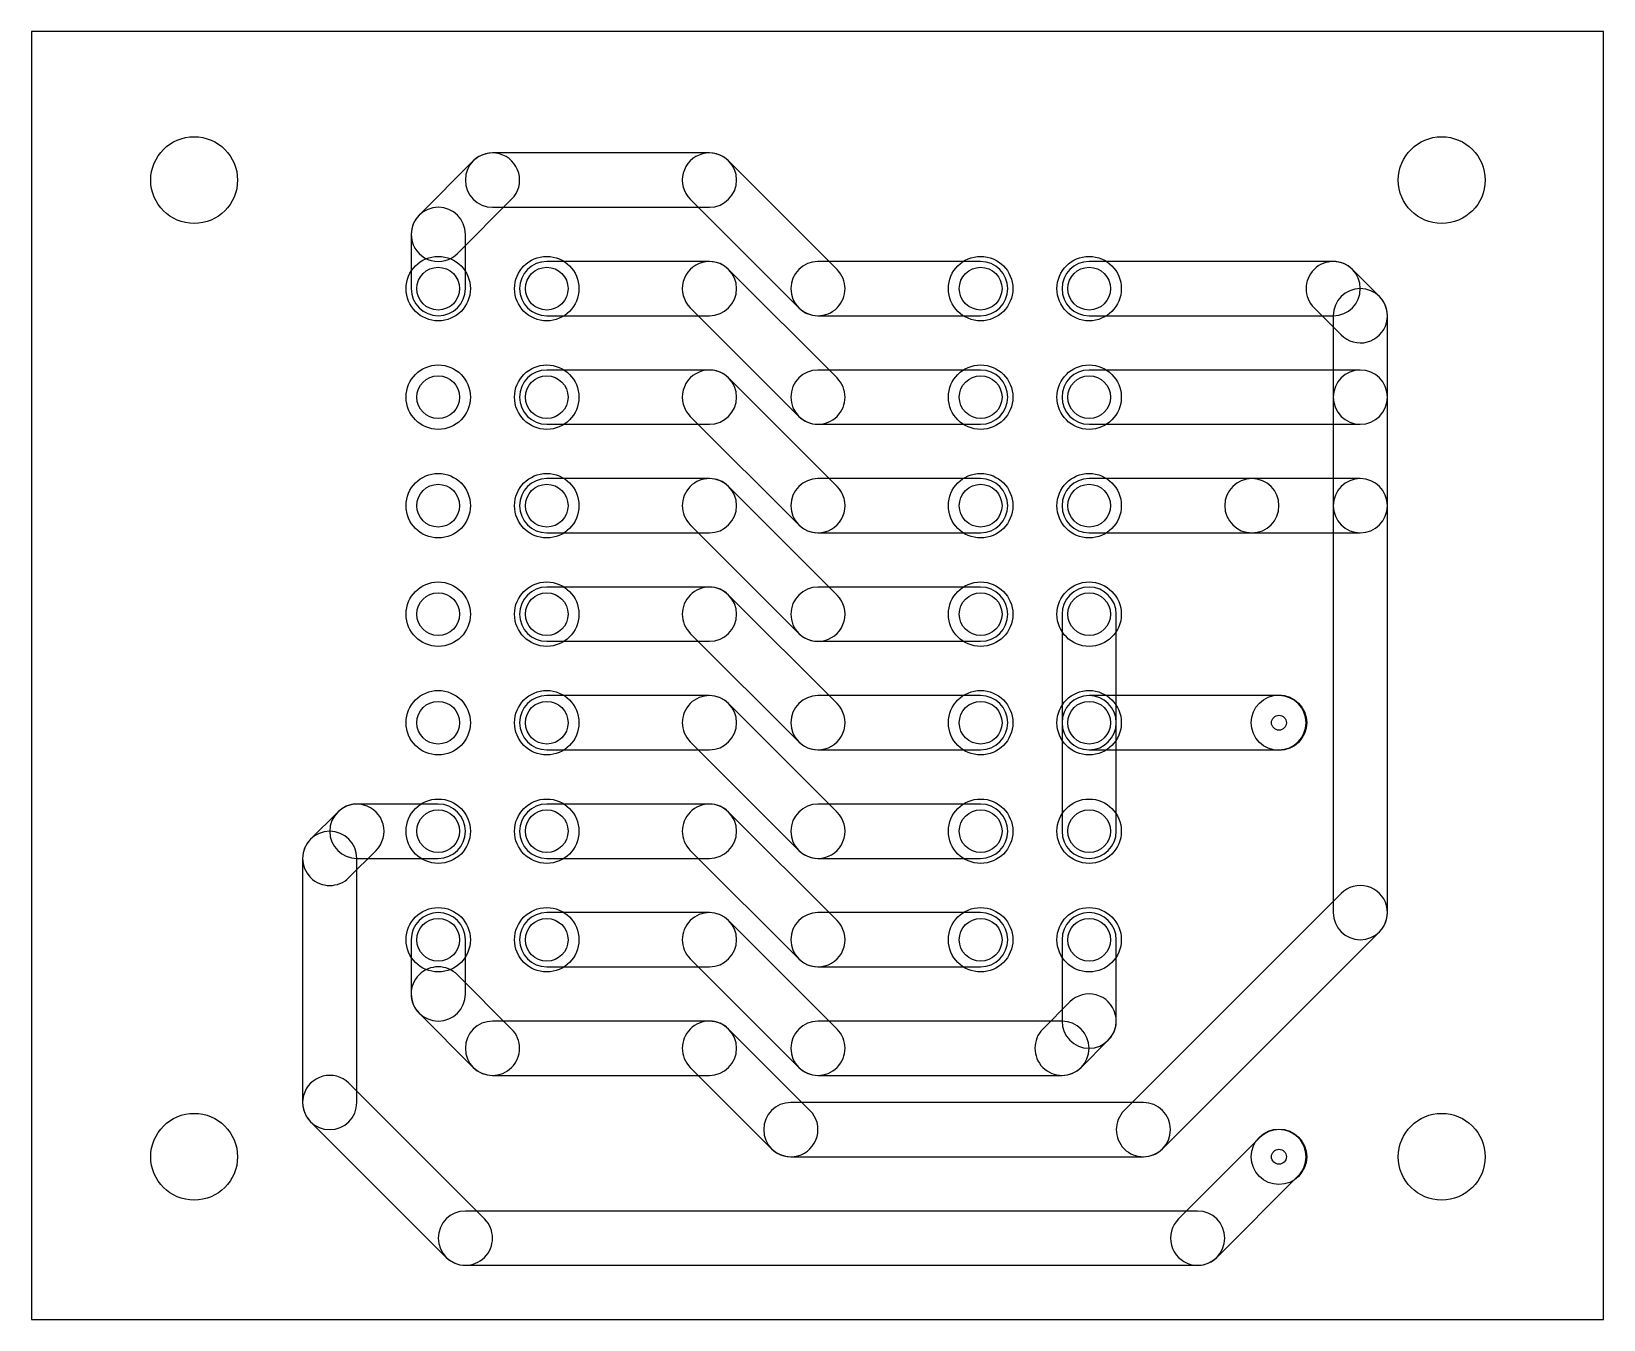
# Model space of a CAD drawing. Extents: x 0 to 36.8, y 0 to 30.1.
import ezdxf

# ---------------------------------------------------------------- set-up
doc = ezdxf.new("R2010")
doc.units = 0
for name, color, linetype in [('16', 132, 'CONTINUOUS'), ('17', 110, 'CONTINUOUS'), ('18', 110, 'CONTINUOUS'), ('20', 31, 'CONTINUOUS'), ('44', 253, 'CONTINUOUS')]:
    doc.layers.add(name, color=color, linetype=linetype)

# ---------------------------------------------------------------- blocks, each defined once
blk = doc.blocks.new('ROUNDP')
blk.add_circle((0, 0), 0.5)
blk = doc.blocks.new('ROUNDV')
blk.add_circle((0, 0), 0.5)

msp = doc.modelspace()

# ---------------------------------------------------------------- linework, layer by layer
at = {"layer": '16'}
for points in [[(9.974, 24.951), (11.244, 26.221, 1), (10.346, 27.119), (9.076, 25.849, 1)], [(10.795, 26.035), (15.875, 26.035, 1), (15.875, 27.305), (10.795, 27.305, 1)], [(15.426, 26.221), (17.966, 23.681, 1), (18.864, 24.579), (16.324, 27.119, 1)], [(10.16, 24.13), (10.16, 25.4, 1), (8.89, 25.4), (8.89, 24.13, 1)], [(12.065, 23.495), (15.875, 23.495, 1), (15.875, 24.765), (12.065, 24.765, 1)], [(15.426, 23.681), (17.966, 21.141, 1), (18.864, 22.039), (16.324, 24.579, 1)], [(18.415, 23.495), (22.225, 23.495, 1), (22.225, 24.765), (18.415, 24.765, 1)], [(30.48, 24.765), (24.765, 24.765, 1), (24.765, 23.495), (30.48, 23.495, 1)], [(31.564, 23.944), (30.929, 24.579, 1), (30.031, 23.681), (30.666, 23.046, 1)], [(31.75, 21.59), (31.75, 23.495, 1), (30.48, 23.495), (30.48, 21.59, 1)], [(12.065, 20.955), (15.875, 20.955, 1), (15.875, 22.225), (12.065, 22.225, 1)], [(15.426, 21.141), (17.966, 18.601, 1), (18.864, 19.499), (16.324, 22.039, 1)], [(18.415, 20.955), (22.225, 20.955, 1), (22.225, 22.225), (18.415, 22.225, 1)], [(24.765, 20.955), (31.115, 20.955, 1), (31.115, 22.225), (24.765, 22.225, 1)], [(31.75, 19.05), (31.75, 21.59, 1), (30.48, 21.59), (30.48, 19.05, 1)], [(12.065, 18.415), (15.875, 18.415, 1), (15.875, 19.685), (12.065, 19.685, 1)], [(15.426, 18.601), (17.966, 16.061, 1), (18.864, 16.959), (16.324, 19.499, 1)], [(18.415, 18.415), (22.225, 18.415, 1), (22.225, 19.685), (18.415, 19.685, 1)], [(24.765, 18.415), (28.575, 18.415, 1), (28.575, 19.685), (24.765, 19.685, 1)], [(28.575, 18.415), (31.115, 18.415, 1), (31.115, 19.685), (28.575, 19.685, 1)], [(31.75, 9.525), (31.75, 19.05, 1), (30.48, 19.05), (30.48, 9.525, 1)], [(12.065, 15.875), (15.875, 15.875, 1), (15.875, 17.145), (12.065, 17.145, 1)], [(15.426, 16.061), (17.966, 13.521, 1), (18.864, 14.419), (16.324, 16.959, 1)], [(18.415, 15.875), (22.225, 15.875, 1), (22.225, 17.145), (18.415, 17.145, 1)], [(24.13, 16.51), (24.13, 13.97, 1), (25.4, 13.97), (25.4, 16.51, 1)], [(12.065, 13.335), (15.875, 13.335, 1), (15.875, 14.605), (12.065, 14.605, 1)], [(15.426, 13.521), (17.966, 10.981, 1), (18.864, 11.879), (16.324, 14.419, 1)], [(18.415, 13.335), (22.225, 13.335, 1), (22.225, 14.605), (18.415, 14.605, 1)], [(24.13, 13.97), (24.13, 11.43, 1), (25.4, 11.43), (25.4, 13.97, 1)], [(24.765, 13.335), (29.21, 13.335, 1), (29.21, 14.605), (24.765, 14.605, 1)], [(7.171, 11.879), (6.536, 11.244, 1), (7.434, 10.346), (8.069, 10.981, 1)], [(9.525, 12.065), (7.62, 12.065, 1), (7.62, 10.795), (9.525, 10.795, 1)], [(12.065, 10.795), (15.875, 10.795, 1), (15.875, 12.065), (12.065, 12.065, 1)], [(15.426, 10.981), (17.966, 8.441, 1), (18.864, 9.339), (16.324, 11.879, 1)], [(18.415, 10.795), (22.225, 10.795, 1), (22.225, 12.065), (18.415, 12.065, 1)], [(6.35, 10.795), (6.35, 5.08, 1), (7.62, 5.08), (7.62, 10.795, 1)], [(26.484, 3.996), (31.564, 9.076, 1), (30.666, 9.974), (25.586, 4.894, 1)], [(8.89, 8.89), (8.89, 7.62, 1), (10.16, 7.62), (10.16, 8.89, 1)], [(12.065, 8.255), (15.875, 8.255, 1), (15.875, 9.525), (12.065, 9.525, 1)], [(15.426, 8.441), (17.966, 5.901, 1), (18.864, 6.799), (16.324, 9.339, 1)], [(18.415, 8.255), (22.225, 8.255, 1), (22.225, 9.525), (18.415, 9.525, 1)], [(25.4, 6.985), (25.4, 8.89, 1), (24.13, 8.89), (24.13, 6.985, 1)], [(9.076, 7.171), (10.346, 5.901, 1), (11.244, 6.799), (9.974, 8.069, 1)], [(24.579, 5.901), (25.214, 6.536, 1), (24.316, 7.434), (23.681, 6.799, 1)], [(10.795, 5.715), (15.875, 5.715, 1), (15.875, 6.985), (10.795, 6.985, 1)], [(15.426, 5.901), (17.331, 3.996, 1), (18.229, 4.894), (16.324, 6.799, 1)], [(18.415, 5.715), (24.13, 5.715, 1), (24.13, 6.985), (18.415, 6.985, 1)], [(6.536, 4.631), (9.711, 1.456, 1), (10.609, 2.354), (7.434, 5.529, 1)], [(17.78, 3.81), (26.035, 3.81, 1), (26.035, 5.08), (17.78, 5.08, 1)], [(27.754, 1.456), (29.659, 3.361, 1), (28.761, 4.259), (26.856, 2.354, 1)], [(10.16, 1.27), (27.305, 1.27, 1), (27.305, 2.54), (10.16, 2.54, 1)]]:
    msp.add_lwpolyline(points, format="xyb", close=True, dxfattribs=at)
at = {"layer": '20'}
for p, q in [((36.81, 30.15), (0, 30.15)), ((0, 30.15), (0, 0)), ((36.81, 0), (36.81, 30.15)), ((0, 0), (36.81, 0))]:
    msp.add_line(p, q, dxfattribs=at)
for centre in [(3.81, 26.67), (33.02, 26.67), (3.81, 3.81), (33.02, 3.81)]:
    msp.add_circle(centre, 1.016, dxfattribs=at)
at = {"layer": '44'}
for centre, radius in [((9.525, 24.13), 0.5), ((12.065, 24.13), 0.5), ((22.225, 24.13), 0.5), ((24.765, 24.13), 0.5), ((9.525, 21.59), 0.5), ((12.065, 21.59), 0.5), ((22.225, 21.59), 0.5), ((24.765, 21.59), 0.5), ((9.525, 19.05), 0.5), ((12.065, 19.05), 0.5), ((22.225, 19.05), 0.5), ((24.765, 19.05), 0.5), ((9.525, 16.51), 0.5), ((12.065, 16.51), 0.5), ((22.225, 16.51), 0.5), ((24.765, 16.51), 0.5), ((9.525, 13.97), 0.5), ((12.065, 13.97), 0.5), ((22.225, 13.97), 0.5), ((24.765, 13.97), 0.5), ((29.21, 13.97), 0.175), ((9.525, 11.43), 0.5), ((12.065, 11.43), 0.5), ((22.225, 11.43), 0.5), ((24.765, 11.43), 0.5), ((9.525, 8.89), 0.5), ((12.065, 8.89), 0.5), ((22.225, 8.89), 0.5), ((24.765, 8.89), 0.5), ((29.21, 3.81), 0.175)]:
    msp.add_circle(centre, radius, dxfattribs=at)

# ---------------------------------------------------------------- block references
at = {"layer": '17', "xscale": 1.508, "yscale": 1.508}
for p, rotation in [((9.525, 24.13), 90), ((12.065, 24.13), 90), ((22.225, 24.13), 270), ((24.765, 24.13), 270), ((9.525, 21.59), 90), ((12.065, 21.59), 90), ((22.225, 21.59), 270), ((24.765, 21.59), 270), ((9.525, 19.05), 90), ((12.065, 19.05), 90), ((22.225, 19.05), 270), ((24.765, 19.05), 270), ((9.525, 16.51), 90), ((12.065, 16.51), 90), ((22.225, 16.51), 270), ((24.765, 16.51), 270), ((9.525, 13.97), 90), ((12.065, 13.97), 90), ((22.225, 13.97), 270), ((24.765, 13.97), 270), ((9.525, 11.43), 90), ((12.065, 11.43), 90), ((22.225, 11.43), 270), ((24.765, 11.43), 270), ((9.525, 8.89), 90), ((12.065, 8.89), 90), ((22.225, 8.89), 270), ((24.765, 8.89), 270)]:
    msp.add_blockref('ROUNDP', p, dxfattribs=dict(at, rotation=rotation))
at = {"layer": '18', "xscale": 1.3, "yscale": 1.3}
for p in [(29.21, 13.97), (29.21, 13.97), (29.21, 3.81), (29.21, 3.81)]:
    msp.add_blockref('ROUNDV', p, dxfattribs=at)

doc.saveas('drawing.dxf')
